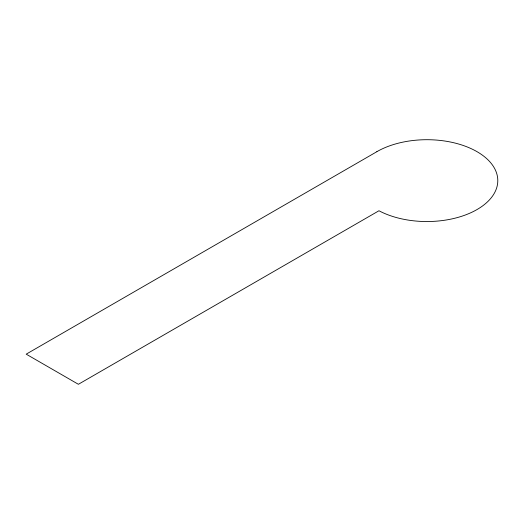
<?xml version="1.0" encoding="UTF-8"?>
<svg xmlns="http://www.w3.org/2000/svg" width="524" height="524" viewBox="0 0 524 524"><rect width="100%" height="100%" fill="white"/><g stroke="black" fill="none" stroke-linecap="round" stroke-linejoin="round"><path stroke-width="0.79" d="M376.874 151.698L26.2 354.159L78.384 384.289L378.963 210.753A70.845 40.905 0 0 0 478.432 208.709A70.845 40.905 0 0 0 476.336 151.285A70.845 40.905 0 0 0 376.854 151.685"/></g></svg>
